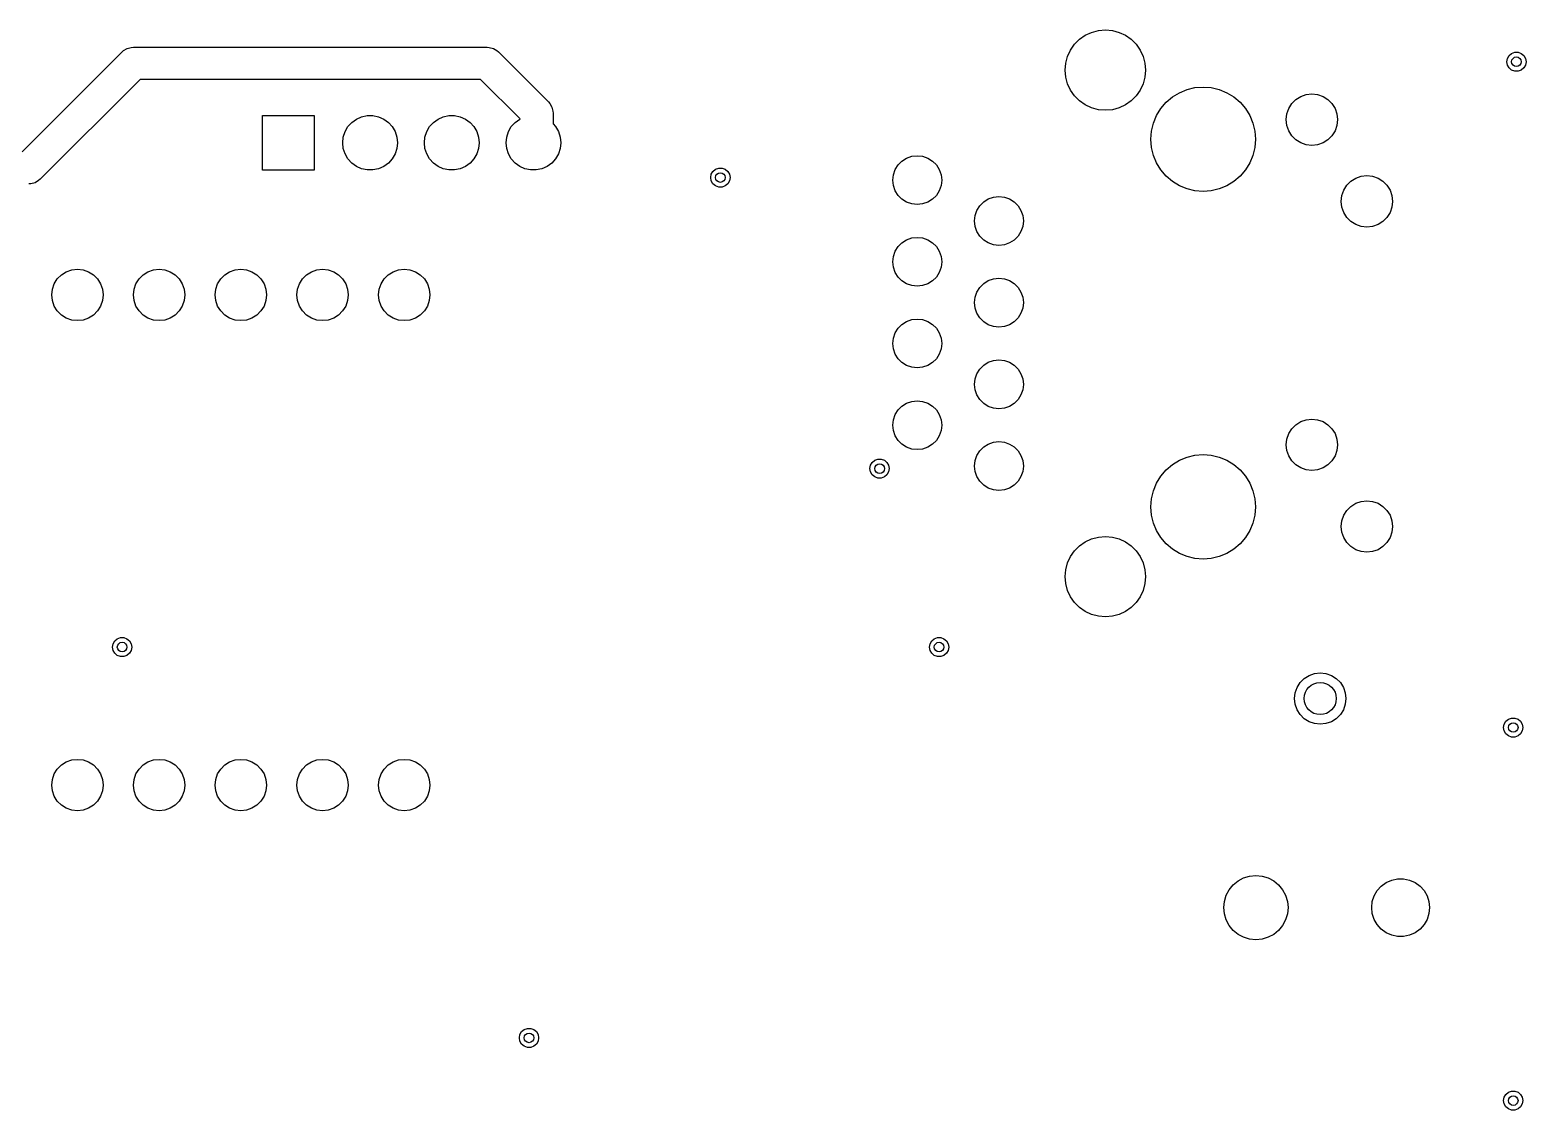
# Model space of a CAD drawing. Extents: x 281 to 530, y -238 to -79.
# Drawn here: x 328.39 to 374.91, y -172.11 to -138.52 of the extents above; entities that cross this region are included whole.
import ezdxf

# ---------------------------------------------------------------- set-up
doc = ezdxf.new("R2010")
doc.units = 0
doc.layers.add('BLACK', color=7, linetype='CONTINUOUS')

msp = doc.modelspace()

# ---------------------------------------------------------------- linework, layer by layer
at = {"layer": 'BLACK', "linetype": 'CONTINUOUS'}
for p, q in [((361.205, -138.687468), (361.402475, -138.595384)), ((361.402475, -138.595384), (361.61294, -138.53899)), ((361.61294, -138.53899), (361.83, -138.52)), ((361.83, -138.52), (362.04706, -138.53899)), ((362.04706, -138.53899), (362.257525, -138.595384)), ((362.257525, -138.595384), (362.455, -138.687468)), ((331.418658, -139.09806), (331.544737, -139.064277)), ((331.544737, -139.064277), (331.544752, -139.064277)), ((331.544752, -139.064277), (331.61, -139.06)), ((331.61, -139.06), (342.61, -139.06)), ((342.61, -139.06), (342.675248, -139.064277)), ((342.675248, -139.064277), (342.675263, -139.064277)), ((342.675263, -139.064277), (342.801342, -139.09806)), ((360.747468, -139.145), (360.872444, -138.966515)), ((360.872444, -138.966515), (361.026515, -138.812444)), ((361.026515, -138.812444), (361.205, -138.687468)), ((362.455, -138.687468), (362.633485, -138.812444)), ((362.633485, -138.812444), (362.787556, -138.966515)), ((362.787556, -138.966515), (362.912532, -139.145)), ((328.152894, -142.31), (331.256447, -139.206447)), ((331.256447, -139.206447), (331.30561, -139.163331)), ((331.30561, -139.163331), (331.305619, -139.163323)), ((331.305619, -139.163323), (331.418658, -139.09806)), ((342.801342, -139.09806), (342.914381, -139.163323)), ((342.914381, -139.163323), (342.914396, -139.163338)), ((342.914396, -139.163338), (342.963553, -139.206447)), ((342.963553, -139.206447), (344.513553, -140.756447)), ((360.59899, -139.55294), (360.655384, -139.342475)), ((360.655384, -139.342475), (360.747468, -139.145)), ((362.912532, -139.145), (363.004616, -139.342475)), ((363.004616, -139.342475), (363.06101, -139.55294)), ((374.31, -139.51), (374.328092, -139.407394)), ((374.328092, -139.612606), (374.31, -139.51)), ((374.328092, -139.407394), (374.380187, -139.317164)), ((374.380187, -139.317164), (374.46, -139.250192)), ((374.46, -139.250192), (374.557906, -139.214558)), ((374.557906, -139.214558), (374.662094, -139.214558)), ((374.662094, -139.214558), (374.76, -139.250192)), ((374.76, -139.250192), (374.839813, -139.317164)), ((374.839813, -139.317164), (374.891908, -139.407394)), ((374.891908, -139.407394), (374.91, -139.51)), ((374.91, -139.51), (374.891908, -139.612606)), ((360.58, -139.77), (360.59899, -139.55294)), ((360.59899, -139.98706), (360.58, -139.77)), ((360.655384, -140.197525), (360.59899, -139.98706)), ((363.06101, -139.98706), (363.004616, -140.197525)), ((363.06101, -139.55294), (363.08, -139.77)), ((363.08, -139.77), (363.06101, -139.98706)), ((374.380187, -139.702836), (374.328092, -139.612606)), ((374.46, -139.769808), (374.380187, -139.702836)), ((374.557906, -139.805442), (374.46, -139.769808)), ((374.662094, -139.805442), (374.557906, -139.805442)), ((374.76, -139.769808), (374.662094, -139.805442)), ((374.839813, -139.702836), (374.76, -139.769808)), ((374.891908, -139.612606), (374.839813, -139.702836)), ((331.817106, -140.06), (328.713553, -143.163553)), ((342.402894, -140.06), (331.817106, -140.06)), ((343.630645, -141.287751), (342.402894, -140.06)), ((360.747468, -140.395), (360.655384, -140.197525)), ((360.872444, -140.573485), (360.747468, -140.395)), ((362.912532, -140.395), (362.787556, -140.573485)), ((363.004616, -140.197525), (362.912532, -140.395)), ((363.914849, -140.605347), (364.132265, -140.472114)), ((364.132265, -140.472114), (364.367847, -140.374533)), ((364.367847, -140.374533), (364.615794, -140.315006)), ((364.615794, -140.315006), (364.87, -140.295)), ((364.87, -140.295), (365.124206, -140.315006)), ((365.124206, -140.315006), (365.372153, -140.374533)), ((365.372153, -140.374533), (365.607735, -140.472114)), ((365.607735, -140.472114), (365.825151, -140.605347)), ((344.513553, -140.756447), (344.556661, -140.805603)), ((344.556661, -140.805603), (344.556677, -140.805619)), ((344.556677, -140.805619), (344.62194, -140.918658)), ((344.62194, -140.918658), (344.655723, -141.044737)), ((361.026515, -140.727556), (360.872444, -140.573485)), ((361.205, -140.852532), (361.026515, -140.727556)), ((361.402475, -140.944616), (361.205, -140.852532)), ((361.61294, -141.00101), (361.402475, -140.944616)), ((362.257525, -140.944616), (362.04706, -141.00101)), ((362.455, -140.852532), (362.257525, -140.944616)), ((362.633485, -140.727556), (362.455, -140.852532)), ((362.787556, -140.573485), (362.633485, -140.727556)), ((363.555347, -140.964849), (363.720951, -140.770951)), ((363.720951, -140.770951), (363.914849, -140.605347)), ((365.825151, -140.605347), (366.019049, -140.770951)), ((366.019049, -140.770951), (366.184653, -140.964849)), ((367.529225, -140.962893), (367.624535, -140.811208)), ((367.624535, -140.811208), (367.751208, -140.684535)), ((367.751208, -140.684535), (367.902893, -140.589225)), ((367.902893, -140.589225), (368.071983, -140.530058)), ((368.071983, -140.530058), (368.25, -140.51)), ((368.25, -140.51), (368.428017, -140.530058)), ((368.428017, -140.530058), (368.597107, -140.589225)), ((368.597107, -140.589225), (368.748792, -140.684535)), ((368.748792, -140.684535), (368.875465, -140.811208)), ((368.875465, -140.811208), (368.970775, -140.962893)), ((335.6275, -142.8775), (335.6275, -141.1775)), ((335.6275, -141.1775), (337.2275, -141.1775)), ((337.2275, -141.1775), (337.2275, -142.8775)), ((338.279836, -141.527883), (338.398739, -141.395827)), ((338.398739, -141.395827), (338.5425, -141.291378)), ((338.5425, -141.291378), (338.704836, -141.219102)), ((338.704836, -141.219102), (338.878651, -141.182156)), ((338.878651, -141.182156), (339.056349, -141.182156)), ((339.056349, -141.182156), (339.230164, -141.219102)), ((339.230164, -141.219102), (339.3925, -141.291378)), ((339.3925, -141.291378), (339.536261, -141.395827)), ((339.536261, -141.395827), (339.655164, -141.527883)), ((340.819836, -141.527883), (340.938739, -141.395827)), ((340.938739, -141.395827), (341.0825, -141.291378)), ((341.0825, -141.291378), (341.244836, -141.219102)), ((341.244836, -141.219102), (341.418651, -141.182156)), ((341.418651, -141.182156), (341.596349, -141.182156)), ((341.596349, -141.182156), (341.770164, -141.219102)), ((341.770164, -141.219102), (341.9325, -141.291378)), ((341.9325, -141.291378), (342.076261, -141.395827)), ((342.076261, -141.395827), (342.195164, -141.527883)), ((343.359836, -141.527883), (343.478739, -141.395827)), ((343.478739, -141.395827), (343.6225, -141.291378)), ((343.6225, -141.291378), (343.630645, -141.287751)), ((344.655723, -141.044737), (344.655723, -141.044752)), ((344.655723, -141.044752), (344.66, -141.11)), ((344.66, -141.11), (344.66, -141.444404)), ((361.83, -141.02), (361.61294, -141.00101)), ((362.04706, -141.00101), (361.83, -141.02)), ((363.324533, -141.417847), (363.422114, -141.182265)), ((363.422114, -141.182265), (363.555347, -140.964849)), ((366.184653, -140.964849), (366.317886, -141.182265)), ((366.317886, -141.182265), (366.415467, -141.417847)), ((367.45, -141.31), (367.470058, -141.131983)), ((367.470058, -141.488017), (367.45, -141.31)), ((367.470058, -141.131983), (367.529225, -140.962893)), ((368.970775, -140.962893), (369.029942, -141.131983)), ((369.029942, -141.131983), (369.05, -141.31)), ((369.05, -141.31), (369.029942, -141.488017)), ((338.1175, -142.0275), (338.136075, -141.850775)), ((338.136075, -141.850775), (338.190986, -141.681774)), ((338.190986, -141.681774), (338.279836, -141.527883)), ((339.655164, -141.527883), (339.744014, -141.681774)), ((339.744014, -141.681774), (339.798925, -141.850775)), ((339.798925, -141.850775), (339.8175, -142.0275)), ((340.6575, -142.0275), (340.676075, -141.850775)), ((340.676075, -141.850775), (340.730986, -141.681774)), ((340.730986, -141.681774), (340.819836, -141.527883)), ((342.195164, -141.527883), (342.284014, -141.681774)), ((342.284014, -141.681774), (342.338925, -141.850775)), ((342.338925, -141.850775), (342.3575, -142.0275)), ((343.1975, -142.0275), (343.216075, -141.850775)), ((343.216075, -141.850775), (343.270986, -141.681774)), ((343.270986, -141.681774), (343.359836, -141.527883)), ((344.66, -141.444404), (344.735164, -141.527883)), ((344.735164, -141.527883), (344.824014, -141.681774)), ((344.824014, -141.681774), (344.878925, -141.850775)), ((344.878925, -141.850775), (344.8975, -142.0275)), ((363.245, -141.92), (363.265006, -141.665794)), ((363.265006, -141.665794), (363.324533, -141.417847)), ((366.415467, -141.417847), (366.474994, -141.665794)), ((366.474994, -141.665794), (366.495, -141.92)), ((367.529225, -141.657107), (367.470058, -141.488017)), ((367.624535, -141.808792), (367.529225, -141.657107)), ((367.751208, -141.935465), (367.624535, -141.808792)), ((368.875465, -141.808792), (368.748792, -141.935465)), ((368.970775, -141.657107), (368.875465, -141.808792)), ((369.029942, -141.488017), (368.970775, -141.657107)), ((338.136075, -142.204225), (338.1175, -142.0275)), ((338.190986, -142.373226), (338.136075, -142.204225)), ((339.798925, -142.204225), (339.744014, -142.373226)), ((339.8175, -142.0275), (339.798925, -142.204225)), ((340.676075, -142.204225), (340.6575, -142.0275)), ((340.730986, -142.373226), (340.676075, -142.204225)), ((342.338925, -142.204225), (342.284014, -142.373226)), ((342.3575, -142.0275), (342.338925, -142.204225)), ((343.216075, -142.204225), (343.1975, -142.0275)), ((343.270986, -142.373226), (343.216075, -142.204225)), ((344.878925, -142.204225), (344.824014, -142.373226)), ((344.8975, -142.0275), (344.878925, -142.204225)), ((363.265006, -142.174206), (363.245, -141.92)), ((363.324533, -142.422153), (363.265006, -142.174206)), ((366.474994, -142.174206), (366.415467, -142.422153)), ((366.495, -141.92), (366.474994, -142.174206)), ((367.902893, -142.030775), (367.751208, -141.935465)), ((368.071983, -142.089942), (367.902893, -142.030775)), ((368.25, -142.11), (368.071983, -142.089942)), ((368.428017, -142.089942), (368.25, -142.11)), ((368.597107, -142.030775), (368.428017, -142.089942)), ((368.748792, -141.935465), (368.597107, -142.030775)), ((338.279836, -142.527117), (338.190986, -142.373226)), ((338.398739, -142.659173), (338.279836, -142.527117)), ((338.5425, -142.763622), (338.398739, -142.659173)), ((338.704836, -142.835898), (338.5425, -142.763622)), ((339.3925, -142.763622), (339.230164, -142.835898)), ((339.536261, -142.659173), (339.3925, -142.763622)), ((339.655164, -142.527117), (339.536261, -142.659173)), ((339.744014, -142.373226), (339.655164, -142.527117)), ((340.819836, -142.527117), (340.730986, -142.373226)), ((340.938739, -142.659173), (340.819836, -142.527117)), ((341.0825, -142.763622), (340.938739, -142.659173)), ((341.244836, -142.835898), (341.0825, -142.763622)), ((341.9325, -142.763622), (341.770164, -142.835898)), ((342.076261, -142.659173), (341.9325, -142.763622)), ((342.195164, -142.527117), (342.076261, -142.659173)), ((342.284014, -142.373226), (342.195164, -142.527117)), ((343.359836, -142.527117), (343.270986, -142.373226)), ((343.478739, -142.659173), (343.359836, -142.527117)), ((343.6225, -142.763622), (343.478739, -142.659173)), ((343.784836, -142.835898), (343.6225, -142.763622)), ((344.4725, -142.763622), (344.310164, -142.835898)), ((344.616261, -142.659173), (344.4725, -142.763622)), ((344.735164, -142.527117), (344.616261, -142.659173)), ((344.824014, -142.373226), (344.735164, -142.527117)), ((355.295264, -142.860248), (355.385808, -142.716148)), ((355.385808, -142.716148), (355.506148, -142.595808)), ((355.506148, -142.595808), (355.650248, -142.505264)), ((355.650248, -142.505264), (355.810884, -142.449055)), ((355.810884, -142.449055), (355.98, -142.43)), ((355.98, -142.43), (356.149116, -142.449055)), ((356.149116, -142.449055), (356.309752, -142.505264)), ((356.309752, -142.505264), (356.453852, -142.595808)), ((356.453852, -142.595808), (356.574192, -142.716148)), ((356.574192, -142.716148), (356.664736, -142.860248)), ((363.422114, -142.657735), (363.324533, -142.422153)), ((363.555347, -142.875151), (363.422114, -142.657735)), ((366.317886, -142.657735), (366.184653, -142.875151)), ((366.415467, -142.422153), (366.317886, -142.657735)), ((328.551342, -143.27194), (328.425263, -143.305723)), ((328.664381, -143.206677), (328.551342, -143.27194)), ((328.664396, -143.206661), (328.664381, -143.206677)), ((328.713553, -143.163553), (328.664396, -143.206661)), ((337.2275, -142.8775), (335.6275, -142.8775)), ((338.878651, -142.872844), (338.704836, -142.835898)), ((339.056349, -142.872844), (338.878651, -142.872844)), ((339.230164, -142.835898), (339.056349, -142.872844)), ((341.418651, -142.872844), (341.244836, -142.835898)), ((341.596349, -142.872844), (341.418651, -142.872844)), ((341.770164, -142.835898), (341.596349, -142.872844)), ((343.958651, -142.872844), (343.784836, -142.835898)), ((344.136349, -142.872844), (343.958651, -142.872844)), ((344.310164, -142.835898), (344.136349, -142.872844)), ((349.56, -143.11), (349.578092, -143.007394)), ((349.578092, -143.212606), (349.56, -143.11)), ((349.578092, -143.007394), (349.630187, -142.917164)), ((349.630187, -143.302836), (349.578092, -143.212606)), ((349.630187, -142.917164), (349.71, -142.850192)), ((349.71, -142.850192), (349.807906, -142.814558)), ((349.807906, -142.814558), (349.912094, -142.814558)), ((349.912094, -142.814558), (350.01, -142.850192)), ((350.01, -142.850192), (350.089813, -142.917164)), ((350.089813, -142.917164), (350.141908, -143.007394)), ((350.141908, -143.212606), (350.089813, -143.302836)), ((350.141908, -143.007394), (350.16, -143.11)), ((350.16, -143.11), (350.141908, -143.212606)), ((355.22, -143.19), (355.239055, -143.020884)), ((355.239055, -143.359116), (355.22, -143.19)), ((355.239055, -143.020884), (355.295264, -142.860248)), ((356.664736, -142.860248), (356.720945, -143.020884)), ((356.720945, -143.020884), (356.74, -143.19)), ((356.74, -143.19), (356.720945, -143.359116)), ((363.720951, -143.069049), (363.555347, -142.875151)), ((363.914849, -143.234653), (363.720951, -143.069049)), ((364.132265, -143.367886), (363.914849, -143.234653)), ((365.825151, -143.234653), (365.607735, -143.367886)), ((366.019049, -143.069049), (365.825151, -143.234653)), ((366.184653, -142.875151), (366.019049, -143.069049)), ((369.334535, -143.351208), (369.461208, -143.224535)), ((369.461208, -143.224535), (369.612893, -143.129225)), ((369.612893, -143.129225), (369.781983, -143.070058)), ((369.781983, -143.070058), (369.96, -143.05)), ((369.96, -143.05), (370.138017, -143.070058)), ((370.138017, -143.070058), (370.307107, -143.129225)), ((370.307107, -143.129225), (370.458792, -143.224535)), ((370.458792, -143.224535), (370.585465, -143.351208)), ((328.425248, -143.305723), (328.36, -143.31)), ((328.425263, -143.305723), (328.425248, -143.305723)), ((349.71, -143.369808), (349.630187, -143.302836)), ((349.807906, -143.405442), (349.71, -143.369808)), ((349.912094, -143.405442), (349.807906, -143.405442)), ((350.01, -143.369808), (349.912094, -143.405442)), ((350.089813, -143.302836), (350.01, -143.369808)), ((355.295264, -143.519752), (355.239055, -143.359116)), ((355.385808, -143.663852), (355.295264, -143.519752)), ((355.506148, -143.784192), (355.385808, -143.663852)), ((356.574192, -143.663852), (356.453852, -143.784192)), ((356.664736, -143.519752), (356.574192, -143.663852)), ((356.720945, -143.359116), (356.664736, -143.519752)), ((358.190248, -143.775264), (358.350884, -143.719055)), ((358.350884, -143.719055), (358.52, -143.7)), ((358.52, -143.7), (358.689116, -143.719055)), ((358.689116, -143.719055), (358.849752, -143.775264)), ((364.367847, -143.465467), (364.132265, -143.367886)), ((364.615794, -143.524994), (364.367847, -143.465467)), ((364.87, -143.545), (364.615794, -143.524994)), ((365.124206, -143.524994), (364.87, -143.545)), ((365.372153, -143.465467), (365.124206, -143.524994)), ((365.607735, -143.367886), (365.372153, -143.465467)), ((369.16, -143.85), (369.180058, -143.671983)), ((369.180058, -143.671983), (369.239225, -143.502893)), ((369.239225, -143.502893), (369.334535, -143.351208)), ((370.585465, -143.351208), (370.680775, -143.502893)), ((370.680775, -143.502893), (370.739942, -143.671983)), ((370.739942, -143.671983), (370.76, -143.85)), ((355.650248, -143.874736), (355.506148, -143.784192)), ((355.810884, -143.930945), (355.650248, -143.874736)), ((355.98, -143.95), (355.810884, -143.930945)), ((356.149116, -143.930945), (355.98, -143.95)), ((356.309752, -143.874736), (356.149116, -143.930945)), ((356.453852, -143.784192), (356.309752, -143.874736)), ((357.779055, -144.290884), (357.835264, -144.130248)), ((357.835264, -144.130248), (357.925808, -143.986148)), ((357.925808, -143.986148), (358.046148, -143.865808)), ((358.046148, -143.865808), (358.190248, -143.775264)), ((358.849752, -143.775264), (358.993852, -143.865808)), ((358.993852, -143.865808), (359.114192, -143.986148)), ((359.114192, -143.986148), (359.204736, -144.130248)), ((359.204736, -144.130248), (359.260945, -144.290884)), ((369.180058, -144.028017), (369.16, -143.85)), ((369.239225, -144.197107), (369.180058, -144.028017)), ((369.334535, -144.348792), (369.239225, -144.197107)), ((370.680775, -144.197107), (370.585465, -144.348792)), ((370.739942, -144.028017), (370.680775, -144.197107)), ((370.76, -143.85), (370.739942, -144.028017)), ((357.76, -144.46), (357.779055, -144.290884)), ((357.779055, -144.629116), (357.76, -144.46)), ((357.835264, -144.789752), (357.779055, -144.629116)), ((359.260945, -144.629116), (359.204736, -144.789752)), ((359.260945, -144.290884), (359.28, -144.46)), ((359.28, -144.46), (359.260945, -144.629116)), ((369.461208, -144.475465), (369.334535, -144.348792)), ((369.612893, -144.570775), (369.461208, -144.475465)), ((369.781983, -144.629942), (369.612893, -144.570775)), ((369.96, -144.65), (369.781983, -144.629942)), ((370.138017, -144.629942), (369.96, -144.65)), ((370.307107, -144.570775), (370.138017, -144.629942)), ((370.458792, -144.475465), (370.307107, -144.570775)), ((370.585465, -144.348792), (370.458792, -144.475465)), ((355.506148, -145.135808), (355.650248, -145.045264)), ((355.650248, -145.045264), (355.810884, -144.989055)), ((355.810884, -144.989055), (355.98, -144.97)), ((355.98, -144.97), (356.149116, -144.989055)), ((356.149116, -144.989055), (356.309752, -145.045264)), ((356.309752, -145.045264), (356.453852, -145.135808)), ((357.925808, -144.933852), (357.835264, -144.789752)), ((358.046148, -145.054192), (357.925808, -144.933852)), ((358.190248, -145.144736), (358.046148, -145.054192)), ((358.993852, -145.054192), (358.849752, -145.144736)), ((359.114192, -144.933852), (358.993852, -145.054192)), ((359.204736, -144.789752), (359.114192, -144.933852)), ((355.22, -145.73), (355.239055, -145.560884)), ((355.239055, -145.560884), (355.295264, -145.400248)), ((355.295264, -145.400248), (355.385808, -145.256148)), ((355.385808, -145.256148), (355.506148, -145.135808)), ((356.453852, -145.135808), (356.574192, -145.256148)), ((356.574192, -145.256148), (356.664736, -145.400248)), ((356.664736, -145.400248), (356.720945, -145.560884)), ((356.720945, -145.560884), (356.74, -145.73)), ((358.350884, -145.200945), (358.190248, -145.144736)), ((358.52, -145.22), (358.350884, -145.200945)), ((358.689116, -145.200945), (358.52, -145.22)), ((358.849752, -145.144736), (358.689116, -145.200945)), ((329.371208, -146.134535), (329.522893, -146.039225)), ((329.522893, -146.039225), (329.691983, -145.980058)), ((329.691983, -145.980058), (329.87, -145.96)), ((329.87, -145.96), (330.048017, -145.980058)), ((330.048017, -145.980058), (330.217107, -146.039225)), ((330.217107, -146.039225), (330.368792, -146.134535)), ((331.911208, -146.134535), (332.062893, -146.039225)), ((332.062893, -146.039225), (332.231983, -145.980058)), ((332.231983, -145.980058), (332.41, -145.96)), ((332.41, -145.96), (332.588017, -145.980058)), ((332.588017, -145.980058), (332.757107, -146.039225)), ((332.757107, -146.039225), (332.908792, -146.134535)), ((334.451208, -146.134535), (334.602893, -146.039225)), ((334.602893, -146.039225), (334.771983, -145.980058)), ((334.771983, -145.980058), (334.95, -145.96)), ((334.95, -145.96), (335.128017, -145.980058)), ((335.128017, -145.980058), (335.297107, -146.039225)), ((335.297107, -146.039225), (335.448792, -146.134535)), ((336.991208, -146.134535), (337.142893, -146.039225)), ((337.142893, -146.039225), (337.311983, -145.980058)), ((337.311983, -145.980058), (337.49, -145.96)), ((337.49, -145.96), (337.668017, -145.980058)), ((337.668017, -145.980058), (337.837107, -146.039225)), ((337.837107, -146.039225), (337.988792, -146.134535)), ((339.531208, -146.134535), (339.682893, -146.039225)), ((339.682893, -146.039225), (339.851983, -145.980058)), ((339.851983, -145.980058), (340.03, -145.96)), ((340.03, -145.96), (340.208017, -145.980058)), ((340.208017, -145.980058), (340.377107, -146.039225)), ((340.377107, -146.039225), (340.528792, -146.134535)), ((355.239055, -145.899116), (355.22, -145.73)), ((355.295264, -146.059752), (355.239055, -145.899116)), ((355.385808, -146.203852), (355.295264, -146.059752)), ((356.664736, -146.059752), (356.574192, -146.203852)), ((356.720945, -145.899116), (356.664736, -146.059752)), ((356.74, -145.73), (356.720945, -145.899116)), ((329.090058, -146.581983), (329.149225, -146.412893)), ((329.149225, -146.412893), (329.244535, -146.261208)), ((329.244535, -146.261208), (329.371208, -146.134535)), ((330.368792, -146.134535), (330.495465, -146.261208)), ((330.495465, -146.261208), (330.590775, -146.412893)), ((330.590775, -146.412893), (330.649942, -146.581983)), ((331.630058, -146.581983), (331.689225, -146.412893)), ((331.689225, -146.412893), (331.784535, -146.261208)), ((331.784535, -146.261208), (331.911208, -146.134535)), ((332.908792, -146.134535), (333.035465, -146.261208)), ((333.035465, -146.261208), (333.130775, -146.412893)), ((333.130775, -146.412893), (333.189942, -146.581983)), ((334.170058, -146.581983), (334.229225, -146.412893)), ((334.229225, -146.412893), (334.324535, -146.261208)), ((334.324535, -146.261208), (334.451208, -146.134535)), ((335.448792, -146.134535), (335.575465, -146.261208)), ((335.575465, -146.261208), (335.670775, -146.412893)), ((335.670775, -146.412893), (335.729942, -146.581983)), ((336.710058, -146.581983), (336.769225, -146.412893)), ((336.769225, -146.412893), (336.864535, -146.261208)), ((336.864535, -146.261208), (336.991208, -146.134535)), ((337.988792, -146.134535), (338.115465, -146.261208)), ((338.115465, -146.261208), (338.210775, -146.412893)), ((338.210775, -146.412893), (338.269942, -146.581983)), ((339.250058, -146.581983), (339.309225, -146.412893)), ((339.309225, -146.412893), (339.404535, -146.261208)), ((339.404535, -146.261208), (339.531208, -146.134535)), ((340.528792, -146.134535), (340.655465, -146.261208)), ((340.655465, -146.261208), (340.750775, -146.412893)), ((340.750775, -146.412893), (340.809942, -146.581983)), ((355.506148, -146.324192), (355.385808, -146.203852)), ((355.650248, -146.414736), (355.506148, -146.324192)), ((355.810884, -146.470945), (355.650248, -146.414736)), ((355.98, -146.49), (355.810884, -146.470945)), ((356.149116, -146.470945), (355.98, -146.49)), ((356.309752, -146.414736), (356.149116, -146.470945)), ((356.453852, -146.324192), (356.309752, -146.414736)), ((356.574192, -146.203852), (356.453852, -146.324192)), ((357.835264, -146.670248), (357.925808, -146.526148)), ((357.925808, -146.526148), (358.046148, -146.405808)), ((358.046148, -146.405808), (358.190248, -146.315264)), ((358.190248, -146.315264), (358.350884, -146.259055)), ((358.350884, -146.259055), (358.52, -146.24)), ((358.52, -146.24), (358.689116, -146.259055)), ((358.689116, -146.259055), (358.849752, -146.315264)), ((358.849752, -146.315264), (358.993852, -146.405808)), ((358.993852, -146.405808), (359.114192, -146.526148)), ((359.114192, -146.526148), (359.204736, -146.670248)), ((329.07, -146.76), (329.090058, -146.581983)), ((329.090058, -146.938017), (329.07, -146.76)), ((329.149225, -147.107107), (329.090058, -146.938017)), ((330.649942, -146.938017), (330.590775, -147.107107)), ((330.649942, -146.581983), (330.67, -146.76)), ((330.67, -146.76), (330.649942, -146.938017)), ((331.61, -146.76), (331.630058, -146.581983)), ((331.630058, -146.938017), (331.61, -146.76)), ((331.689225, -147.107107), (331.630058, -146.938017)), ((333.189942, -146.938017), (333.130775, -147.107107)), ((333.189942, -146.581983), (333.21, -146.76)), ((333.21, -146.76), (333.189942, -146.938017)), ((334.15, -146.76), (334.170058, -146.581983)), ((334.170058, -146.938017), (334.15, -146.76)), ((334.229225, -147.107107), (334.170058, -146.938017)), ((335.729942, -146.938017), (335.670775, -147.107107)), ((335.729942, -146.581983), (335.75, -146.76)), ((335.75, -146.76), (335.729942, -146.938017)), ((336.69, -146.76), (336.710058, -146.581983)), ((336.710058, -146.938017), (336.69, -146.76)), ((336.769225, -147.107107), (336.710058, -146.938017)), ((338.269942, -146.938017), (338.210775, -147.107107)), ((338.269942, -146.581983), (338.29, -146.76)), ((338.29, -146.76), (338.269942, -146.938017)), ((339.23, -146.76), (339.250058, -146.581983)), ((339.250058, -146.938017), (339.23, -146.76)), ((339.309225, -147.107107), (339.250058, -146.938017)), ((340.809942, -146.938017), (340.750775, -147.107107)), ((340.809942, -146.581983), (340.83, -146.76)), ((340.83, -146.76), (340.809942, -146.938017)), ((357.76, -147), (357.779055, -146.830884)), ((357.779055, -146.830884), (357.835264, -146.670248)), ((359.204736, -146.670248), (359.260945, -146.830884)), ((359.260945, -146.830884), (359.28, -147)), ((329.244535, -147.258792), (329.149225, -147.107107)), ((329.371208, -147.385465), (329.244535, -147.258792)), ((329.522893, -147.480775), (329.371208, -147.385465)), ((330.368792, -147.385465), (330.217107, -147.480775)), ((330.495465, -147.258792), (330.368792, -147.385465)), ((330.590775, -147.107107), (330.495465, -147.258792)), ((331.784535, -147.258792), (331.689225, -147.107107)), ((331.911208, -147.385465), (331.784535, -147.258792)), ((332.062893, -147.480775), (331.911208, -147.385465)), ((332.908792, -147.385465), (332.757107, -147.480775)), ((333.035465, -147.258792), (332.908792, -147.385465)), ((333.130775, -147.107107), (333.035465, -147.258792)), ((334.324535, -147.258792), (334.229225, -147.107107)), ((334.451208, -147.385465), (334.324535, -147.258792)), ((334.602893, -147.480775), (334.451208, -147.385465)), ((335.448792, -147.385465), (335.297107, -147.480775)), ((335.575465, -147.258792), (335.448792, -147.385465)), ((335.670775, -147.107107), (335.575465, -147.258792)), ((336.864535, -147.258792), (336.769225, -147.107107)), ((336.991208, -147.385465), (336.864535, -147.258792)), ((337.142893, -147.480775), (336.991208, -147.385465)), ((337.988792, -147.385465), (337.837107, -147.480775)), ((338.115465, -147.258792), (337.988792, -147.385465)), ((338.210775, -147.107107), (338.115465, -147.258792)), ((339.404535, -147.258792), (339.309225, -147.107107)), ((339.531208, -147.385465), (339.404535, -147.258792)), ((339.682893, -147.480775), (339.531208, -147.385465)), ((340.528792, -147.385465), (340.377107, -147.480775)), ((340.655465, -147.258792), (340.528792, -147.385465)), ((340.750775, -147.107107), (340.655465, -147.258792)), ((357.779055, -147.169116), (357.76, -147)), ((357.835264, -147.329752), (357.779055, -147.169116)), ((357.925808, -147.473852), (357.835264, -147.329752)), ((359.204736, -147.329752), (359.114192, -147.473852)), ((359.260945, -147.169116), (359.204736, -147.329752)), ((359.28, -147), (359.260945, -147.169116)), ((329.691983, -147.539942), (329.522893, -147.480775)), ((329.87, -147.56), (329.691983, -147.539942)), ((330.048017, -147.539942), (329.87, -147.56)), ((330.217107, -147.480775), (330.048017, -147.539942)), ((332.231983, -147.539942), (332.062893, -147.480775)), ((332.41, -147.56), (332.231983, -147.539942)), ((332.588017, -147.539942), (332.41, -147.56)), ((332.757107, -147.480775), (332.588017, -147.539942)), ((334.771983, -147.539942), (334.602893, -147.480775)), ((334.95, -147.56), (334.771983, -147.539942)), ((335.128017, -147.539942), (334.95, -147.56)), ((335.297107, -147.480775), (335.128017, -147.539942)), ((337.311983, -147.539942), (337.142893, -147.480775)), ((337.49, -147.56), (337.311983, -147.539942)), ((337.668017, -147.539942), (337.49, -147.56)), ((337.837107, -147.480775), (337.668017, -147.539942)), ((339.851983, -147.539942), (339.682893, -147.480775)), ((340.03, -147.56), (339.851983, -147.539942)), ((340.208017, -147.539942), (340.03, -147.56)), ((340.377107, -147.480775), (340.208017, -147.539942)), ((355.295264, -147.940248), (355.385808, -147.796148)), ((355.385808, -147.796148), (355.506148, -147.675808)), ((355.506148, -147.675808), (355.650248, -147.585264)), ((355.650248, -147.585264), (355.810884, -147.529055)), ((355.810884, -147.529055), (355.98, -147.51)), ((355.98, -147.51), (356.149116, -147.529055)), ((356.149116, -147.529055), (356.309752, -147.585264)), ((356.309752, -147.585264), (356.453852, -147.675808)), ((356.453852, -147.675808), (356.574192, -147.796148)), ((356.574192, -147.796148), (356.664736, -147.940248)), ((358.046148, -147.594192), (357.925808, -147.473852)), ((358.190248, -147.684736), (358.046148, -147.594192)), ((358.350884, -147.740945), (358.190248, -147.684736)), ((358.52, -147.76), (358.350884, -147.740945)), ((358.689116, -147.740945), (358.52, -147.76)), ((358.849752, -147.684736), (358.689116, -147.740945)), ((358.993852, -147.594192), (358.849752, -147.684736)), ((359.114192, -147.473852), (358.993852, -147.594192)), ((355.22, -148.27), (355.239055, -148.100884)), ((355.239055, -148.439116), (355.22, -148.27)), ((355.239055, -148.100884), (355.295264, -147.940248)), ((356.664736, -147.940248), (356.720945, -148.100884)), ((356.720945, -148.100884), (356.74, -148.27)), ((356.74, -148.27), (356.720945, -148.439116)), ((355.295264, -148.599752), (355.239055, -148.439116)), ((355.385808, -148.743852), (355.295264, -148.599752)), ((355.506148, -148.864192), (355.385808, -148.743852)), ((356.574192, -148.743852), (356.453852, -148.864192)), ((356.664736, -148.599752), (356.574192, -148.743852)), ((356.720945, -148.439116), (356.664736, -148.599752)), ((358.046148, -148.945808), (358.190248, -148.855264)), ((358.190248, -148.855264), (358.350884, -148.799055)), ((358.350884, -148.799055), (358.52, -148.78)), ((358.52, -148.78), (358.689116, -148.799055)), ((358.689116, -148.799055), (358.849752, -148.855264)), ((358.849752, -148.855264), (358.993852, -148.945808)), ((355.650248, -148.954736), (355.506148, -148.864192)), ((355.810884, -149.010945), (355.650248, -148.954736)), ((355.98, -149.03), (355.810884, -149.010945)), ((356.149116, -149.010945), (355.98, -149.03)), ((356.309752, -148.954736), (356.149116, -149.010945)), ((356.453852, -148.864192), (356.309752, -148.954736)), ((357.779055, -149.370884), (357.835264, -149.210248)), ((357.835264, -149.210248), (357.925808, -149.066148)), ((357.925808, -149.066148), (358.046148, -148.945808)), ((358.993852, -148.945808), (359.114192, -149.066148)), ((359.114192, -149.066148), (359.204736, -149.210248)), ((359.204736, -149.210248), (359.260945, -149.370884)), ((357.76, -149.54), (357.779055, -149.370884)), ((357.779055, -149.709116), (357.76, -149.54)), ((357.835264, -149.869752), (357.779055, -149.709116)), ((359.260945, -149.709116), (359.204736, -149.869752)), ((359.260945, -149.370884), (359.28, -149.54)), ((359.28, -149.54), (359.260945, -149.709116)), ((355.385808, -150.336148), (355.506148, -150.215808)), ((355.506148, -150.215808), (355.650248, -150.125264)), ((355.650248, -150.125264), (355.810884, -150.069055)), ((355.810884, -150.069055), (355.98, -150.05)), ((355.98, -150.05), (356.149116, -150.069055)), ((356.149116, -150.069055), (356.309752, -150.125264)), ((356.309752, -150.125264), (356.453852, -150.215808)), ((356.453852, -150.215808), (356.574192, -150.336148)), ((357.925808, -150.013852), (357.835264, -149.869752)), ((358.046148, -150.134192), (357.925808, -150.013852)), ((358.190248, -150.224736), (358.046148, -150.134192)), ((358.350884, -150.280945), (358.190248, -150.224736)), ((358.849752, -150.224736), (358.689116, -150.280945)), ((358.993852, -150.134192), (358.849752, -150.224736)), ((359.114192, -150.013852), (358.993852, -150.134192)), ((359.204736, -149.869752), (359.114192, -150.013852)), ((355.22, -150.81), (355.239055, -150.640884)), ((355.239055, -150.640884), (355.295264, -150.480248)), ((355.295264, -150.480248), (355.385808, -150.336148)), ((356.574192, -150.336148), (356.664736, -150.480248)), ((356.664736, -150.480248), (356.720945, -150.640884)), ((356.720945, -150.640884), (356.74, -150.81)), ((358.52, -150.3), (358.350884, -150.280945)), ((358.689116, -150.280945), (358.52, -150.3)), ((367.751208, -150.794535), (367.902893, -150.699225)), ((367.902893, -150.699225), (368.071983, -150.640058)), ((368.071983, -150.640058), (368.25, -150.62)), ((368.25, -150.62), (368.428017, -150.640058)), ((368.428017, -150.640058), (368.597107, -150.699225)), ((368.597107, -150.699225), (368.748792, -150.794535)), ((355.239055, -150.979116), (355.22, -150.81)), ((355.295264, -151.139752), (355.239055, -150.979116)), ((355.385808, -151.283852), (355.295264, -151.139752)), ((356.664736, -151.139752), (356.574192, -151.283852)), ((356.720945, -150.979116), (356.664736, -151.139752)), ((356.74, -150.81), (356.720945, -150.979116)), ((367.470058, -151.241983), (367.529225, -151.072893)), ((367.529225, -151.072893), (367.624535, -150.921208)), ((367.624535, -150.921208), (367.751208, -150.794535)), ((368.748792, -150.794535), (368.875465, -150.921208)), ((368.875465, -150.921208), (368.970775, -151.072893)), ((368.970775, -151.072893), (369.029942, -151.241983)), ((355.506148, -151.404192), (355.385808, -151.283852)), ((355.650248, -151.494736), (355.506148, -151.404192)), ((355.810884, -151.550945), (355.650248, -151.494736)), ((355.98, -151.57), (355.810884, -151.550945)), ((356.149116, -151.550945), (355.98, -151.57)), ((356.309752, -151.494736), (356.149116, -151.550945)), ((356.453852, -151.404192), (356.309752, -151.494736)), ((356.574192, -151.283852), (356.453852, -151.404192)), ((357.835264, -151.750248), (357.925808, -151.606148)), ((357.925808, -151.606148), (358.046148, -151.485808)), ((358.046148, -151.485808), (358.190248, -151.395264)), ((358.190248, -151.395264), (358.350884, -151.339055)), ((358.350884, -151.339055), (358.52, -151.32)), ((358.52, -151.32), (358.689116, -151.339055)), ((358.689116, -151.339055), (358.849752, -151.395264)), ((358.849752, -151.395264), (358.993852, -151.485808)), ((358.993852, -151.485808), (359.114192, -151.606148)), ((359.114192, -151.606148), (359.204736, -151.750248)), ((367.45, -151.42), (367.470058, -151.241983)), ((367.470058, -151.598017), (367.45, -151.42)), ((367.529225, -151.767107), (367.470058, -151.598017)), ((369.029942, -151.598017), (368.970775, -151.767107)), ((369.029942, -151.241983), (369.05, -151.42)), ((369.05, -151.42), (369.029942, -151.598017)), ((354.51, -152.16), (354.528092, -152.057394)), ((354.528092, -152.057394), (354.580187, -151.967164)), ((354.580187, -151.967164), (354.66, -151.900192)), ((354.66, -151.900192), (354.757906, -151.864558)), ((354.757906, -151.864558), (354.862094, -151.864558)), ((354.862094, -151.864558), (354.96, -151.900192)), ((354.96, -151.900192), (355.039813, -151.967164)), ((355.039813, -151.967164), (355.091908, -152.057394)), ((355.091908, -152.057394), (355.11, -152.16)), ((357.76, -152.08), (357.779055, -151.910884)), ((357.779055, -152.249116), (357.76, -152.08)), ((357.779055, -151.910884), (357.835264, -151.750248)), ((359.204736, -151.750248), (359.260945, -151.910884)), ((359.260945, -151.910884), (359.28, -152.08)), ((359.28, -152.08), (359.260945, -152.249116)), ((363.720951, -152.200951), (363.914849, -152.035347)), ((363.914849, -152.035347), (364.132265, -151.902114)), ((364.132265, -151.902114), (364.367847, -151.804533)), ((364.367847, -151.804533), (364.615794, -151.745006)), ((364.615794, -151.745006), (364.87, -151.725)), ((364.87, -151.725), (365.124206, -151.745006)), ((365.124206, -151.745006), (365.372153, -151.804533)), ((365.372153, -151.804533), (365.607735, -151.902114)), ((365.607735, -151.902114), (365.825151, -152.035347)), ((365.825151, -152.035347), (366.019049, -152.200951)), ((367.624535, -151.918792), (367.529225, -151.767107)), ((367.751208, -152.045465), (367.624535, -151.918792)), ((367.902893, -152.140775), (367.751208, -152.045465)), ((368.748792, -152.045465), (368.597107, -152.140775)), ((368.875465, -151.918792), (368.748792, -152.045465)), ((368.970775, -151.767107), (368.875465, -151.918792)), ((354.528092, -152.262606), (354.51, -152.16)), ((354.580187, -152.352836), (354.528092, -152.262606)), ((354.66, -152.419808), (354.580187, -152.352836)), ((354.757906, -152.455442), (354.66, -152.419808)), ((354.862094, -152.455442), (354.757906, -152.455442)), ((354.96, -152.419808), (354.862094, -152.455442)), ((355.039813, -152.352836), (354.96, -152.419808)), ((355.091908, -152.262606), (355.039813, -152.352836)), ((355.11, -152.16), (355.091908, -152.262606)), ((357.835264, -152.409752), (357.779055, -152.249116)), ((357.925808, -152.553852), (357.835264, -152.409752)), ((358.046148, -152.674192), (357.925808, -152.553852)), ((359.114192, -152.553852), (358.993852, -152.674192)), ((359.204736, -152.409752), (359.114192, -152.553852)), ((359.260945, -152.249116), (359.204736, -152.409752)), ((363.422114, -152.612265), (363.555347, -152.394849)), ((363.555347, -152.394849), (363.720951, -152.200951)), ((366.019049, -152.200951), (366.184653, -152.394849)), ((366.184653, -152.394849), (366.317886, -152.612265)), ((368.071983, -152.199942), (367.902893, -152.140775)), ((368.25, -152.22), (368.071983, -152.199942)), ((368.428017, -152.199942), (368.25, -152.22)), ((368.597107, -152.140775), (368.428017, -152.199942)), ((358.190248, -152.764736), (358.046148, -152.674192)), ((358.350884, -152.820945), (358.190248, -152.764736)), ((358.52, -152.84), (358.350884, -152.820945)), ((358.689116, -152.820945), (358.52, -152.84)), ((358.849752, -152.764736), (358.689116, -152.820945)), ((358.993852, -152.674192), (358.849752, -152.764736)), ((363.265006, -153.095794), (363.324533, -152.847847)), ((363.324533, -152.847847), (363.422114, -152.612265)), ((366.317886, -152.612265), (366.415467, -152.847847)), ((366.415467, -152.847847), (366.474994, -153.095794)), ((363.245, -153.35), (363.265006, -153.095794)), ((363.265006, -153.604206), (363.245, -153.35)), ((366.474994, -153.095794), (366.495, -153.35)), ((366.495, -153.35), (366.474994, -153.604206)), ((369.239225, -153.612893), (369.334535, -153.461208)), ((369.334535, -153.461208), (369.461208, -153.334535)), ((369.461208, -153.334535), (369.612893, -153.239225)), ((369.612893, -153.239225), (369.781983, -153.180058)), ((369.781983, -153.180058), (369.96, -153.16)), ((369.96, -153.16), (370.138017, -153.180058)), ((370.138017, -153.180058), (370.307107, -153.239225)), ((370.307107, -153.239225), (370.458792, -153.334535)), ((370.458792, -153.334535), (370.585465, -153.461208)), ((370.585465, -153.461208), (370.680775, -153.612893)), ((363.324533, -153.852153), (363.265006, -153.604206)), ((363.422114, -154.087735), (363.324533, -153.852153)), ((366.415467, -153.852153), (366.317886, -154.087735)), ((366.474994, -153.604206), (366.415467, -153.852153)), ((369.16, -153.96), (369.180058, -153.781983)), ((369.180058, -154.138017), (369.16, -153.96)), ((369.180058, -153.781983), (369.239225, -153.612893)), ((370.680775, -153.612893), (370.739942, -153.781983)), ((370.739942, -153.781983), (370.76, -153.96)), ((370.76, -153.96), (370.739942, -154.138017)), ((361.026515, -154.562444), (361.205, -154.437468)), ((361.205, -154.437468), (361.402475, -154.345384)), ((361.402475, -154.345384), (361.61294, -154.28899)), ((361.61294, -154.28899), (361.83, -154.27)), ((361.83, -154.27), (362.04706, -154.28899)), ((362.04706, -154.28899), (362.257525, -154.345384)), ((362.257525, -154.345384), (362.455, -154.437468)), ((362.455, -154.437468), (362.633485, -154.562444)), ((363.555347, -154.305151), (363.422114, -154.087735)), ((363.720951, -154.499049), (363.555347, -154.305151)), ((366.184653, -154.305151), (366.019049, -154.499049)), ((366.317886, -154.087735), (366.184653, -154.305151)), ((369.239225, -154.307107), (369.180058, -154.138017)), ((369.334535, -154.458792), (369.239225, -154.307107)), ((370.680775, -154.307107), (370.585465, -154.458792)), ((370.739942, -154.138017), (370.680775, -154.307107)), ((360.655384, -155.092475), (360.747468, -154.895)), ((360.747468, -154.895), (360.872444, -154.716515)), ((360.872444, -154.716515), (361.026515, -154.562444)), ((362.633485, -154.562444), (362.787556, -154.716515)), ((362.787556, -154.716515), (362.912532, -154.895)), ((362.912532, -154.895), (363.004616, -155.092475)), ((363.914849, -154.664653), (363.720951, -154.499049)), ((364.132265, -154.797886), (363.914849, -154.664653)), ((364.367847, -154.895467), (364.132265, -154.797886)), ((364.615794, -154.954994), (364.367847, -154.895467)), ((365.372153, -154.895467), (365.124206, -154.954994)), ((365.607735, -154.797886), (365.372153, -154.895467)), ((365.825151, -154.664653), (365.607735, -154.797886)), ((366.019049, -154.499049), (365.825151, -154.664653)), ((369.461208, -154.585465), (369.334535, -154.458792)), ((369.612893, -154.680775), (369.461208, -154.585465)), ((369.781983, -154.739942), (369.612893, -154.680775)), ((369.96, -154.76), (369.781983, -154.739942)), ((370.138017, -154.739942), (369.96, -154.76)), ((370.307107, -154.680775), (370.138017, -154.739942)), ((370.458792, -154.585465), (370.307107, -154.680775)), ((370.585465, -154.458792), (370.458792, -154.585465)), ((360.58, -155.52), (360.59899, -155.30294)), ((360.59899, -155.30294), (360.655384, -155.092475)), ((363.004616, -155.092475), (363.06101, -155.30294)), ((363.06101, -155.30294), (363.08, -155.52)), ((364.87, -154.975), (364.615794, -154.954994)), ((365.124206, -154.954994), (364.87, -154.975)), ((360.59899, -155.73706), (360.58, -155.52)), ((360.655384, -155.947525), (360.59899, -155.73706)), ((363.06101, -155.73706), (363.004616, -155.947525)), ((363.08, -155.52), (363.06101, -155.73706)), ((360.747468, -156.145), (360.655384, -155.947525)), ((360.872444, -156.323485), (360.747468, -156.145)), ((362.912532, -156.145), (362.787556, -156.323485)), ((363.004616, -155.947525), (362.912532, -156.145)), ((361.026515, -156.477556), (360.872444, -156.323485)), ((361.205, -156.602532), (361.026515, -156.477556)), ((361.402475, -156.694616), (361.205, -156.602532)), ((361.61294, -156.75101), (361.402475, -156.694616)), ((361.83, -156.77), (361.61294, -156.75101)), ((362.04706, -156.75101), (361.83, -156.77)), ((362.257525, -156.694616), (362.04706, -156.75101)), ((362.455, -156.602532), (362.257525, -156.694616)), ((362.633485, -156.477556), (362.455, -156.602532)), ((362.787556, -156.323485), (362.633485, -156.477556)), ((330.96, -157.71), (330.978092, -157.607394)), ((330.978092, -157.607394), (331.030187, -157.517164)), ((331.030187, -157.517164), (331.11, -157.450192)), ((331.11, -157.450192), (331.207906, -157.414558)), ((331.207906, -157.414558), (331.312094, -157.414558)), ((331.312094, -157.414558), (331.41, -157.450192)), ((331.41, -157.450192), (331.489813, -157.517164)), ((331.489813, -157.517164), (331.541908, -157.607394)), ((331.541908, -157.607394), (331.56, -157.71)), ((356.36, -157.71), (356.378092, -157.607394)), ((356.378092, -157.607394), (356.430187, -157.517164)), ((356.430187, -157.517164), (356.51, -157.450192)), ((356.51, -157.450192), (356.607906, -157.414558)), ((356.607906, -157.414558), (356.712094, -157.414558)), ((356.712094, -157.414558), (356.81, -157.450192)), ((356.81, -157.450192), (356.889813, -157.517164)), ((356.889813, -157.517164), (356.941908, -157.607394)), ((356.941908, -157.607394), (356.96, -157.71)), ((330.978092, -157.812606), (330.96, -157.71)), ((331.030187, -157.902836), (330.978092, -157.812606)), ((331.11, -157.969808), (331.030187, -157.902836)), ((331.207906, -158.005442), (331.11, -157.969808)), ((331.312094, -158.005442), (331.207906, -158.005442)), ((331.41, -157.969808), (331.312094, -158.005442)), ((331.489813, -157.902836), (331.41, -157.969808)), ((331.541908, -157.812606), (331.489813, -157.902836)), ((331.56, -157.71), (331.541908, -157.812606)), ((356.378092, -157.812606), (356.36, -157.71)), ((356.430187, -157.902836), (356.378092, -157.812606)), ((356.51, -157.969808), (356.430187, -157.902836)), ((356.607906, -158.005442), (356.51, -157.969808)), ((356.712094, -158.005442), (356.607906, -158.005442)), ((356.81, -157.969808), (356.712094, -158.005442)), ((356.889813, -157.902836), (356.81, -157.969808)), ((356.941908, -157.812606), (356.889813, -157.902836)), ((356.96, -157.71), (356.941908, -157.812606)), ((368.011208, -158.684535), (368.162893, -158.589225)), ((368.162893, -158.589225), (368.331983, -158.530058)), ((368.331983, -158.530058), (368.51, -158.51)), ((368.51, -158.51), (368.688017, -158.530058)), ((368.688017, -158.530058), (368.857107, -158.589225)), ((368.857107, -158.589225), (369.008792, -158.684535)), ((367.730058, -159.131983), (367.789225, -158.962893)), ((367.789225, -158.962893), (367.884535, -158.811208)), ((367.884535, -158.811208), (368.011208, -158.684535)), ((369.008792, -158.684535), (369.135465, -158.811208)), ((369.135465, -158.811208), (369.230775, -158.962893)), ((369.230775, -158.962893), (369.289942, -159.131983)), ((367.71, -159.31), (367.730058, -159.131983)), ((367.730058, -159.488017), (367.71, -159.31)), ((367.789225, -159.657107), (367.730058, -159.488017)), ((369.289942, -159.488017), (369.230775, -159.657107)), ((369.289942, -159.131983), (369.31, -159.31)), ((369.31, -159.31), (369.289942, -159.488017)), ((367.884535, -159.808792), (367.789225, -159.657107)), ((368.011208, -159.935465), (367.884535, -159.808792)), ((368.162893, -160.030775), (368.011208, -159.935465)), ((369.008792, -159.935465), (368.857107, -160.030775)), ((369.135465, -159.808792), (369.008792, -159.935465)), ((369.230775, -159.657107), (369.135465, -159.808792)), ((374.228092, -160.107394), (374.280187, -160.017164)), ((374.280187, -160.017164), (374.36, -159.950192)), ((374.36, -159.950192), (374.457906, -159.914558)), ((374.457906, -159.914558), (374.562094, -159.914558)), ((374.562094, -159.914558), (374.66, -159.950192)), ((374.66, -159.950192), (374.739813, -160.017164)), ((374.739813, -160.017164), (374.791908, -160.107394)), ((368.331983, -160.089942), (368.162893, -160.030775)), ((368.51, -160.11), (368.331983, -160.089942)), ((368.688017, -160.089942), (368.51, -160.11)), ((368.857107, -160.030775), (368.688017, -160.089942)), ((374.21, -160.21), (374.228092, -160.107394)), ((374.228092, -160.312606), (374.21, -160.21)), ((374.280187, -160.402836), (374.228092, -160.312606)), ((374.36, -160.469808), (374.280187, -160.402836)), ((374.457906, -160.505442), (374.36, -160.469808)), ((374.66, -160.469808), (374.562094, -160.505442)), ((374.739813, -160.402836), (374.66, -160.469808)), ((374.791908, -160.312606), (374.739813, -160.402836)), ((374.791908, -160.107394), (374.81, -160.21)), ((374.81, -160.21), (374.791908, -160.312606)), ((374.562094, -160.505442), (374.457906, -160.505442)), ((329.244535, -161.501208), (329.371208, -161.374535)), ((329.371208, -161.374535), (329.522893, -161.279225)), ((329.522893, -161.279225), (329.691983, -161.220058)), ((329.691983, -161.220058), (329.87, -161.2)), ((329.87, -161.2), (330.048017, -161.220058)), ((330.048017, -161.220058), (330.217107, -161.279225)), ((330.217107, -161.279225), (330.368792, -161.374535)), ((330.368792, -161.374535), (330.495465, -161.501208)), ((331.784535, -161.501208), (331.911208, -161.374535)), ((331.911208, -161.374535), (332.062893, -161.279225)), ((332.062893, -161.279225), (332.231983, -161.220058)), ((332.231983, -161.220058), (332.41, -161.2)), ((332.41, -161.2), (332.588017, -161.220058)), ((332.588017, -161.220058), (332.757107, -161.279225)), ((332.757107, -161.279225), (332.908792, -161.374535)), ((332.908792, -161.374535), (333.035465, -161.501208)), ((334.324535, -161.501208), (334.451208, -161.374535)), ((334.451208, -161.374535), (334.602893, -161.279225)), ((334.602893, -161.279225), (334.771983, -161.220058)), ((334.771983, -161.220058), (334.95, -161.2)), ((334.95, -161.2), (335.128017, -161.220058)), ((335.128017, -161.220058), (335.297107, -161.279225)), ((335.297107, -161.279225), (335.448792, -161.374535)), ((335.448792, -161.374535), (335.575465, -161.501208)), ((336.864535, -161.501208), (336.991208, -161.374535)), ((336.991208, -161.374535), (337.142893, -161.279225)), ((337.142893, -161.279225), (337.311983, -161.220058)), ((337.311983, -161.220058), (337.49, -161.2)), ((337.49, -161.2), (337.668017, -161.220058)), ((337.668017, -161.220058), (337.837107, -161.279225)), ((337.837107, -161.279225), (337.988792, -161.374535)), ((337.988792, -161.374535), (338.115465, -161.501208)), ((339.404535, -161.501208), (339.531208, -161.374535)), ((339.531208, -161.374535), (339.682893, -161.279225)), ((339.682893, -161.279225), (339.851983, -161.220058)), ((339.851983, -161.220058), (340.03, -161.2)), ((340.03, -161.2), (340.208017, -161.220058)), ((340.208017, -161.220058), (340.377107, -161.279225)), ((340.377107, -161.279225), (340.528792, -161.374535)), ((340.528792, -161.374535), (340.655465, -161.501208)), ((329.07, -162), (329.090058, -161.821983)), ((329.090058, -161.821983), (329.149225, -161.652893)), ((329.149225, -161.652893), (329.244535, -161.501208)), ((330.495465, -161.501208), (330.590775, -161.652893)), ((330.590775, -161.652893), (330.649942, -161.821983)), ((330.649942, -161.821983), (330.67, -162)), ((331.61, -162), (331.630058, -161.821983)), ((331.630058, -161.821983), (331.689225, -161.652893)), ((331.689225, -161.652893), (331.784535, -161.501208)), ((333.035465, -161.501208), (333.130775, -161.652893)), ((333.130775, -161.652893), (333.189942, -161.821983)), ((333.189942, -161.821983), (333.21, -162)), ((334.15, -162), (334.170058, -161.821983)), ((334.170058, -161.821983), (334.229225, -161.652893)), ((334.229225, -161.652893), (334.324535, -161.501208)), ((335.575465, -161.501208), (335.670775, -161.652893)), ((335.670775, -161.652893), (335.729942, -161.821983)), ((335.729942, -161.821983), (335.75, -162)), ((336.69, -162), (336.710058, -161.821983)), ((336.710058, -161.821983), (336.769225, -161.652893)), ((336.769225, -161.652893), (336.864535, -161.501208)), ((338.115465, -161.501208), (338.210775, -161.652893)), ((338.210775, -161.652893), (338.269942, -161.821983)), ((338.269942, -161.821983), (338.29, -162)), ((339.23, -162), (339.250058, -161.821983)), ((339.250058, -161.821983), (339.309225, -161.652893)), ((339.309225, -161.652893), (339.404535, -161.501208)), ((340.655465, -161.501208), (340.750775, -161.652893)), ((340.750775, -161.652893), (340.809942, -161.821983)), ((340.809942, -161.821983), (340.83, -162)), ((329.090058, -162.178017), (329.07, -162)), ((329.149225, -162.347107), (329.090058, -162.178017)), ((330.649942, -162.178017), (330.590775, -162.347107)), ((330.67, -162), (330.649942, -162.178017)), ((331.630058, -162.178017), (331.61, -162)), ((331.689225, -162.347107), (331.630058, -162.178017)), ((333.189942, -162.178017), (333.130775, -162.347107)), ((333.21, -162), (333.189942, -162.178017)), ((334.170058, -162.178017), (334.15, -162)), ((334.229225, -162.347107), (334.170058, -162.178017)), ((335.729942, -162.178017), (335.670775, -162.347107)), ((335.75, -162), (335.729942, -162.178017)), ((336.710058, -162.178017), (336.69, -162)), ((336.769225, -162.347107), (336.710058, -162.178017)), ((338.269942, -162.178017), (338.210775, -162.347107)), ((338.29, -162), (338.269942, -162.178017)), ((339.250058, -162.178017), (339.23, -162)), ((339.309225, -162.347107), (339.250058, -162.178017)), ((340.809942, -162.178017), (340.750775, -162.347107)), ((340.83, -162), (340.809942, -162.178017)), ((329.244535, -162.498792), (329.149225, -162.347107)), ((329.371208, -162.625465), (329.244535, -162.498792)), ((329.522893, -162.720775), (329.371208, -162.625465)), ((329.691983, -162.779942), (329.522893, -162.720775)), ((329.87, -162.8), (329.691983, -162.779942)), ((330.048017, -162.779942), (329.87, -162.8)), ((330.217107, -162.720775), (330.048017, -162.779942)), ((330.368792, -162.625465), (330.217107, -162.720775)), ((330.495465, -162.498792), (330.368792, -162.625465)), ((330.590775, -162.347107), (330.495465, -162.498792)), ((331.784535, -162.498792), (331.689225, -162.347107)), ((331.911208, -162.625465), (331.784535, -162.498792)), ((332.062893, -162.720775), (331.911208, -162.625465)), ((332.231983, -162.779942), (332.062893, -162.720775)), ((332.41, -162.8), (332.231983, -162.779942)), ((332.588017, -162.779942), (332.41, -162.8)), ((332.757107, -162.720775), (332.588017, -162.779942)), ((332.908792, -162.625465), (332.757107, -162.720775)), ((333.035465, -162.498792), (332.908792, -162.625465)), ((333.130775, -162.347107), (333.035465, -162.498792)), ((334.324535, -162.498792), (334.229225, -162.347107)), ((334.451208, -162.625465), (334.324535, -162.498792)), ((334.602893, -162.720775), (334.451208, -162.625465)), ((334.771983, -162.779942), (334.602893, -162.720775)), ((334.95, -162.8), (334.771983, -162.779942)), ((335.128017, -162.779942), (334.95, -162.8)), ((335.297107, -162.720775), (335.128017, -162.779942)), ((335.448792, -162.625465), (335.297107, -162.720775)), ((335.575465, -162.498792), (335.448792, -162.625465)), ((335.670775, -162.347107), (335.575465, -162.498792)), ((336.864535, -162.498792), (336.769225, -162.347107)), ((336.991208, -162.625465), (336.864535, -162.498792)), ((337.142893, -162.720775), (336.991208, -162.625465)), ((337.311983, -162.779942), (337.142893, -162.720775)), ((337.49, -162.8), (337.311983, -162.779942)), ((337.668017, -162.779942), (337.49, -162.8)), ((337.837107, -162.720775), (337.668017, -162.779942)), ((337.988792, -162.625465), (337.837107, -162.720775)), ((338.115465, -162.498792), (337.988792, -162.625465)), ((338.210775, -162.347107), (338.115465, -162.498792)), ((339.404535, -162.498792), (339.309225, -162.347107)), ((339.531208, -162.625465), (339.404535, -162.498792)), ((339.682893, -162.720775), (339.531208, -162.625465)), ((339.851983, -162.779942), (339.682893, -162.720775)), ((340.03, -162.8), (339.851983, -162.779942)), ((340.208017, -162.779942), (340.03, -162.8)), ((340.377107, -162.720775), (340.208017, -162.779942)), ((340.528792, -162.625465), (340.377107, -162.720775)), ((340.655465, -162.498792), (340.528792, -162.625465)), ((340.750775, -162.347107), (340.655465, -162.498792)), ((365.67853, -165.25443), (365.802893, -165.102893)), ((365.802893, -165.102893), (365.95443, -164.97853)), ((365.95443, -164.97853), (366.127317, -164.88612)), ((366.127317, -164.88612), (366.31491, -164.829215)), ((366.31491, -164.829215), (366.51, -164.81)), ((366.51, -164.81), (366.70509, -164.829215)), ((366.70509, -164.829215), (366.892683, -164.88612)), ((366.892683, -164.88612), (367.06557, -164.97853)), ((367.06557, -164.97853), (367.217107, -165.102893)), ((367.217107, -165.102893), (367.34147, -165.25443)), ((370.407782, -165.14117), (370.56, -165.030577)), ((370.56, -165.030577), (370.731885, -164.954049)), ((370.731885, -164.954049), (370.915924, -164.91493)), ((370.915924, -164.91493), (371.104076, -164.91493)), ((371.104076, -164.91493), (371.288115, -164.954049)), ((371.288115, -164.954049), (371.46, -165.030577)), ((371.46, -165.030577), (371.612218, -165.14117)), ((365.529215, -165.61491), (365.58612, -165.427317)), ((365.58612, -165.427317), (365.67853, -165.25443)), ((367.34147, -165.25443), (367.43388, -165.427317)), ((367.43388, -165.427317), (367.490785, -165.61491)), ((370.129667, -165.622879), (370.187809, -165.443937)), ((370.187809, -165.443937), (370.281885, -165.280993)), ((370.281885, -165.280993), (370.407782, -165.14117)), ((371.612218, -165.14117), (371.738115, -165.280993)), ((371.738115, -165.280993), (371.832191, -165.443937)), ((371.832191, -165.443937), (371.890333, -165.622879)), ((365.51, -165.81), (365.529215, -165.61491)), ((365.529215, -166.00509), (365.51, -165.81)), ((365.58612, -166.192683), (365.529215, -166.00509)), ((367.490785, -166.00509), (367.43388, -166.192683)), ((367.490785, -165.61491), (367.51, -165.81)), ((367.51, -165.81), (367.490785, -166.00509)), ((370.11, -165.81), (370.129667, -165.622879)), ((370.129667, -165.997121), (370.11, -165.81)), ((370.187809, -166.176063), (370.129667, -165.997121)), ((371.890333, -165.997121), (371.832191, -166.176063)), ((371.890333, -165.622879), (371.91, -165.81)), ((371.91, -165.81), (371.890333, -165.997121)), ((365.67853, -166.36557), (365.58612, -166.192683)), ((365.802893, -166.517107), (365.67853, -166.36557)), ((365.95443, -166.64147), (365.802893, -166.517107)), ((367.217107, -166.517107), (367.06557, -166.64147)), ((367.34147, -166.36557), (367.217107, -166.517107)), ((367.43388, -166.192683), (367.34147, -166.36557)), ((370.281885, -166.339007), (370.187809, -166.176063)), ((370.407782, -166.47883), (370.281885, -166.339007)), ((370.56, -166.589423), (370.407782, -166.47883)), ((371.612218, -166.47883), (371.46, -166.589423)), ((371.738115, -166.339007), (371.612218, -166.47883)), ((371.832191, -166.176063), (371.738115, -166.339007)), ((366.127317, -166.73388), (365.95443, -166.64147)), ((366.31491, -166.790785), (366.127317, -166.73388)), ((366.51, -166.81), (366.31491, -166.790785)), ((366.70509, -166.790785), (366.51, -166.81)), ((366.892683, -166.73388), (366.70509, -166.790785)), ((367.06557, -166.64147), (366.892683, -166.73388)), ((370.731885, -166.665951), (370.56, -166.589423)), ((370.915924, -166.70507), (370.731885, -166.665951)), ((371.104076, -166.70507), (370.915924, -166.70507)), ((371.288115, -166.665951), (371.104076, -166.70507)), ((371.46, -166.589423), (371.288115, -166.665951)), ((343.61, -169.86), (343.628092, -169.757394)), ((343.628092, -169.757394), (343.680187, -169.667164)), ((343.680187, -169.667164), (343.76, -169.600192)), ((343.76, -169.600192), (343.857906, -169.564558)), ((343.857906, -169.564558), (343.962094, -169.564558)), ((343.962094, -169.564558), (344.06, -169.600192)), ((344.06, -169.600192), (344.139813, -169.667164)), ((344.139813, -169.667164), (344.191908, -169.757394)), ((344.191908, -169.757394), (344.21, -169.86)), ((343.628092, -169.962606), (343.61, -169.86)), ((343.680187, -170.052836), (343.628092, -169.962606)), ((343.76, -170.119808), (343.680187, -170.052836)), ((343.857906, -170.155442), (343.76, -170.119808)), ((343.962094, -170.155442), (343.857906, -170.155442)), ((344.06, -170.119808), (343.962094, -170.155442)), ((344.139813, -170.052836), (344.06, -170.119808)), ((344.191908, -169.962606), (344.139813, -170.052836)), ((344.21, -169.86), (344.191908, -169.962606)), ((374.228092, -171.707394), (374.280187, -171.617164)), ((374.280187, -171.617164), (374.36, -171.550192)), ((374.36, -171.550192), (374.457906, -171.514558)), ((374.457906, -171.514558), (374.562094, -171.514558)), ((374.562094, -171.514558), (374.66, -171.550192)), ((374.66, -171.550192), (374.739813, -171.617164)), ((374.739813, -171.617164), (374.791908, -171.707394)), ((374.21, -171.81), (374.228092, -171.707394)), ((374.228092, -171.912606), (374.21, -171.81)), ((374.280187, -172.002836), (374.228092, -171.912606)), ((374.36, -172.069808), (374.280187, -172.002836)), ((374.457906, -172.105442), (374.36, -172.069808)), ((374.562094, -172.105442), (374.457906, -172.105442)), ((374.66, -172.069808), (374.562094, -172.105442)), ((374.739813, -172.002836), (374.66, -172.069808)), ((374.791908, -171.912606), (374.739813, -172.002836)), ((374.791908, -171.707394), (374.81, -171.81)), ((374.81, -171.81), (374.791908, -171.912606))]:
    msp.add_line(p, q, dxfattribs=at)
at = {"layer": 'BLACK'}
for centre, radius in [((374.61, -139.51), 0.15), ((349.86, -143.11), 0.15), ((354.81, -152.16), 0.15), ((331.26, -157.71), 0.15), ((356.66, -157.71), 0.15), ((368.51, -159.31), 0.5), ((374.51, -160.21), 0.15), ((343.91, -169.86), 0.15), ((374.51, -171.81), 0.15)]:
    msp.add_circle(centre, radius, dxfattribs=at)

doc.saveas('drawing.dxf')
